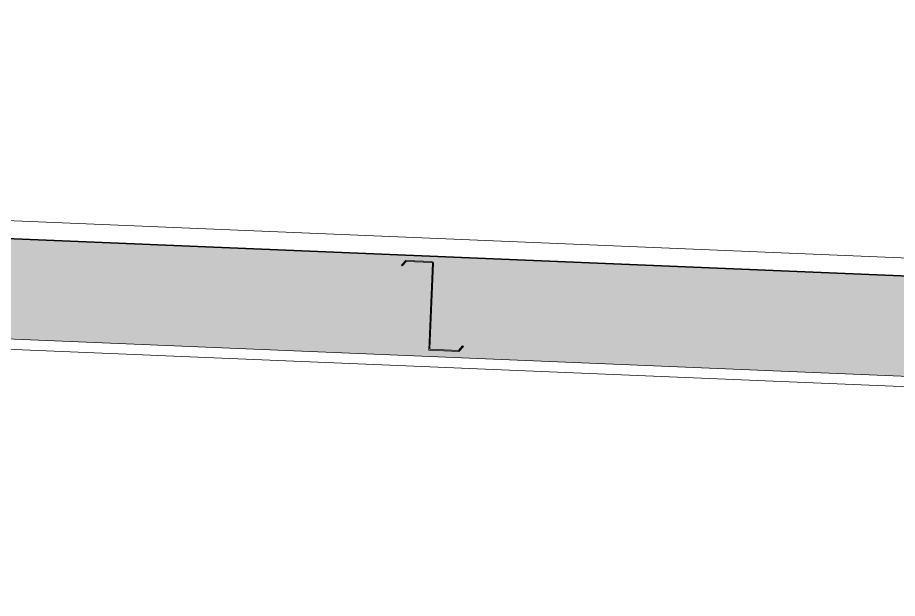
# Model space of a CAD drawing. Header units: inches. Extents: x 21386 to 98546, y -290 to 853.
# Drawn here: x 32239.2 to 32338.4, y 335.2 to 400.6 of the extents above; entities that cross this region are included whole.
import ezdxf

# ---------------------------------------------------------------- set-up
doc = ezdxf.new("R2010")
doc.units = ezdxf.units.IN
doc.header["$MEASUREMENT"] = 0
for name, color, linetype, lineweight in [('A-CLNG', 13, 'Continuous', 13), ('A-CLNG-PATT', 13, 'Continuous', 25), ('A-ROOF', 132, 'Continuous', 13), ('S-BEAM', 12, 'Continuous', 13)]:
    doc.layers.add(name, color=color, linetype=linetype, lineweight=lineweight)

# ---------------------------------------------------------------- blocks, each defined once
blk = doc.blocks.new('Girt_Z - 10_D-V82-Building Section - North_South looking East _ Fitness Center')
at = {"layer": 'S-BEAM', "lineweight": 9}
h = blk.add_hatch(dxfattribs=at)
h.set_pattern_fill('FP_36', color=8, style=0, pattern_type=2)
h.set_pattern_definition([(45, (22011.012, 102), (-19.007, 19.007), []), (45, (22011.012, 130.8), (-19.007, 19.007), [])])
h.paths.add_polyline_path([(21720.01, 363.039), (21720.516, 363.593), (21720.435, 363.667), (21719.964, 363.15), (21716.826, 363.281), (21716.638, 363.18), (21717.07, 363.162)], flags=0)
h.paths.add_polyline_path([(21716.638, 363.18), (21716.755, 363.362), (21717.07, 372.983), (21717.047, 372.984)], flags=0)
h.paths.add_polyline_path([(21713.617, 372.669), (21714.088, 373.185), (21716.975, 373.065), (21716.976, 373.174), (21714.041, 373.296), (21713.536, 372.743)], flags=0)
at = {"layer": 'S-BEAM', "color": 7}
for p, q in [((21714.041, 373.296), (21713.536, 372.743)), ((21713.536, 372.743), (21713.617, 372.669)), ((21713.617, 372.669), (21714.088, 373.185)), ((21716.976, 373.174), (21714.041, 373.296)), ((21714.088, 373.185), (21716.975, 373.065)), ((21717.047, 372.984), (21716.638, 363.18)), ((21716.755, 363.362), (21717.156, 372.979)), ((21716.638, 363.18), (21720.01, 363.039)), ((21719.964, 363.15), (21716.826, 363.281)), ((21720.435, 363.667), (21719.964, 363.15)), ((21720.01, 363.039), (21720.516, 363.593)), ((21720.516, 363.593), (21720.435, 363.667))]:
    blk.add_line(p, q, dxfattribs=at)
for centre, radius, start, end in [((21716.969, 372.987), 0.0782, 357.61406, 85.49134), ((21716.969, 372.987), 0.187, 357.61406, 87.61406), ((21716.833, 363.359), 0.0782, 177.61406, 264.57169)]:
    blk.add_arc(centre, radius, start, end, dxfattribs=at)
blk = doc.blocks.new('columns and girder2 - one-1334686-Building Section - North_South looking East _ Fitness Center')
at = {"layer": 'S-BEAM', "color": 8, "lineweight": 9}
blk.add_line((21601.327, 366.101), (22021.629, 348.588), dxfattribs=at)

msp = doc.modelspace()

# ---------------------------------------------------------------- hatches: boundary and pattern name
at = {"layer": 'A-CLNG-PATT', "lineweight": 9}
h = msp.add_hatch(dxfattribs=at)
h.set_pattern_fill('FP_34', color=8, style=0, pattern_type=2)
h.set_pattern_definition([(161.57, (22011.972, 102.96), (-7.6802237, -0.0009796), [0, -54.643, 6.067, 0]), (18.43, (22010.052, 102.96), (-7.6802237, 0.0009796), [0, -54.643, 6.067, 0]), (108.43, (22011.972, 102.96), (3.8382953, -19.2013653), [18.211, -42.499]), (71.57, (22010.052, 102.96), (3.8382953, 19.2013653), [18.211, -42.499])])
h.paths.add_polyline_path([(32939.627, 335.217), (32939.627, 346.477), (31704.002, 397.961), (31704.002, 386.701), (32828.292, 339.856)], flags=0)

# ---------------------------------------------------------------- linework, layer by layer
at = {"layer": 'A-CLNG', "color": 7}
for p, q in [((32939.627, 346.477), (31704.002, 397.961)), ((31704.002, 386.701), (32939.627, 335.217))]:
    msp.add_line(p, q, dxfattribs=at)
at = {"layer": 'A-ROOF', "color": 7}
for p, q in [((33002.045, 345.956), (31689.403, 400.65)), ((31689.403, 398.648), (33002.045, 343.955))]:
    msp.add_line(p, q, dxfattribs=at)

# ---------------------------------------------------------------- block references
at = {"layer": 'S-BEAM', "color": 8, "lineweight": 9}
for name in ['columns and girder2 - one-1334686-Building Section - North_South looking East _ Fitness Center', 'Girt_Z - 10_D-V82-Building Section - North_South looking East _ Fitness Center']:
    msp.add_blockref(name, (10568.95, 0), dxfattribs=at)

doc.saveas('drawing.dxf')
